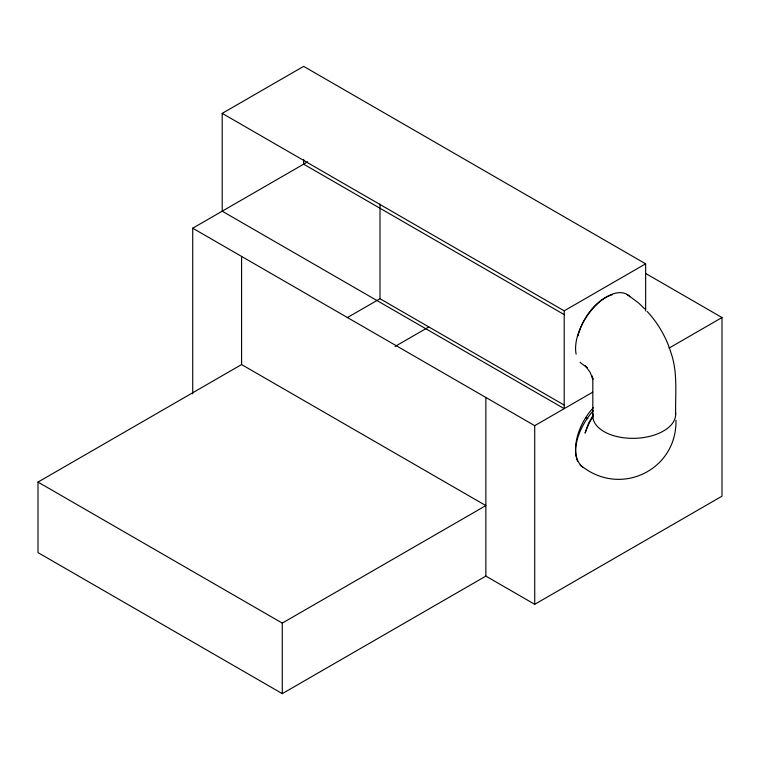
<?xml version="1.0" encoding="UTF-8"?>
<svg xmlns="http://www.w3.org/2000/svg" width="760" height="760" viewBox="0 0 760 760"><rect width="100%" height="100%" fill="white"/><g stroke="black" fill="none" stroke-linecap="round" stroke-linejoin="round"><path stroke-width="1.14" d="M675.963 420.27C676.97 468.806 623.285 496.156 584.193 468.017A41.458 23.93 -60 0 1 593.303 407.74M593.427 414.722L588.715 422.959L585.077 433.152A41.477 26.002 -64.7 0 1 593.019 416.689M222.205 113.373L564.205 310.83L564.205 408.642L222.205 211.185L222.205 113.373L303.639 66.357L645.639 263.815L645.639 310.954M192.717 393.851L192.717 228.209L307.705 161.823M38 482.077L241.575 364.553L485.858 505.59L282.283 623.114L38 482.077L38 552.606L282.283 693.642L485.858 576.108L534.717 604.314L722 496.185L722 317.537L646 273.657M347.253 317.642L380 298.737L564.347 405.166M395.086 346.437L428.858 326.942M564.205 310.83L645.639 263.815M192.717 228.209L534.717 425.666L592.705 392.188M669.056 348.108L722 317.537M564.5 314.783L303.639 164.169L303.639 159.457M585.894 417.61L587.955 418.798M627 294.395L638.6 302.964L644.803 308.969M647.14 311.419C658.046 323.133 666.244 337.326 670.938 352.63C677.929 372.495 675.212 393.803 675.649 414.399M592.819 415.995L592.819 380.998L592.125 376.019L593.075 379.269L589.903 371.944L585.143 365.531L587.48 367.973L582.844 364.439A41.41 22.296 -56.9 0 1 580.089 362.263M534.717 425.666L534.717 604.314M485.858 397.461L485.858 576.108M380 204.089L380 298.737M282.283 623.114L282.283 693.642M241.575 256.424L241.575 364.553M593.456 410.59A41.429 22.325 -56.9 0 0 575.633 449.027A41.429 22.325 -56.9 0 0 576.146 456.883M582.882 467.115A41.429 22.325 -56.9 0 1 580.117 464.94M577.591 461.215A41.429 22.325 -56.9 0 1 576.422 458.033M578.037 335.815A40.042 23.123 -60 0 1 612.246 294.756M675.488 412.385A41.42 23.133 -1.6 0 1 634.258 438.33A41.42 23.133 -1.6 0 1 592.981 413.981M576.137 354.179A41.41 22.296 -56.9 0 1 594.063 307.211A41.41 22.296 -56.9 0 1 629.755 296.58"/></g></svg>
